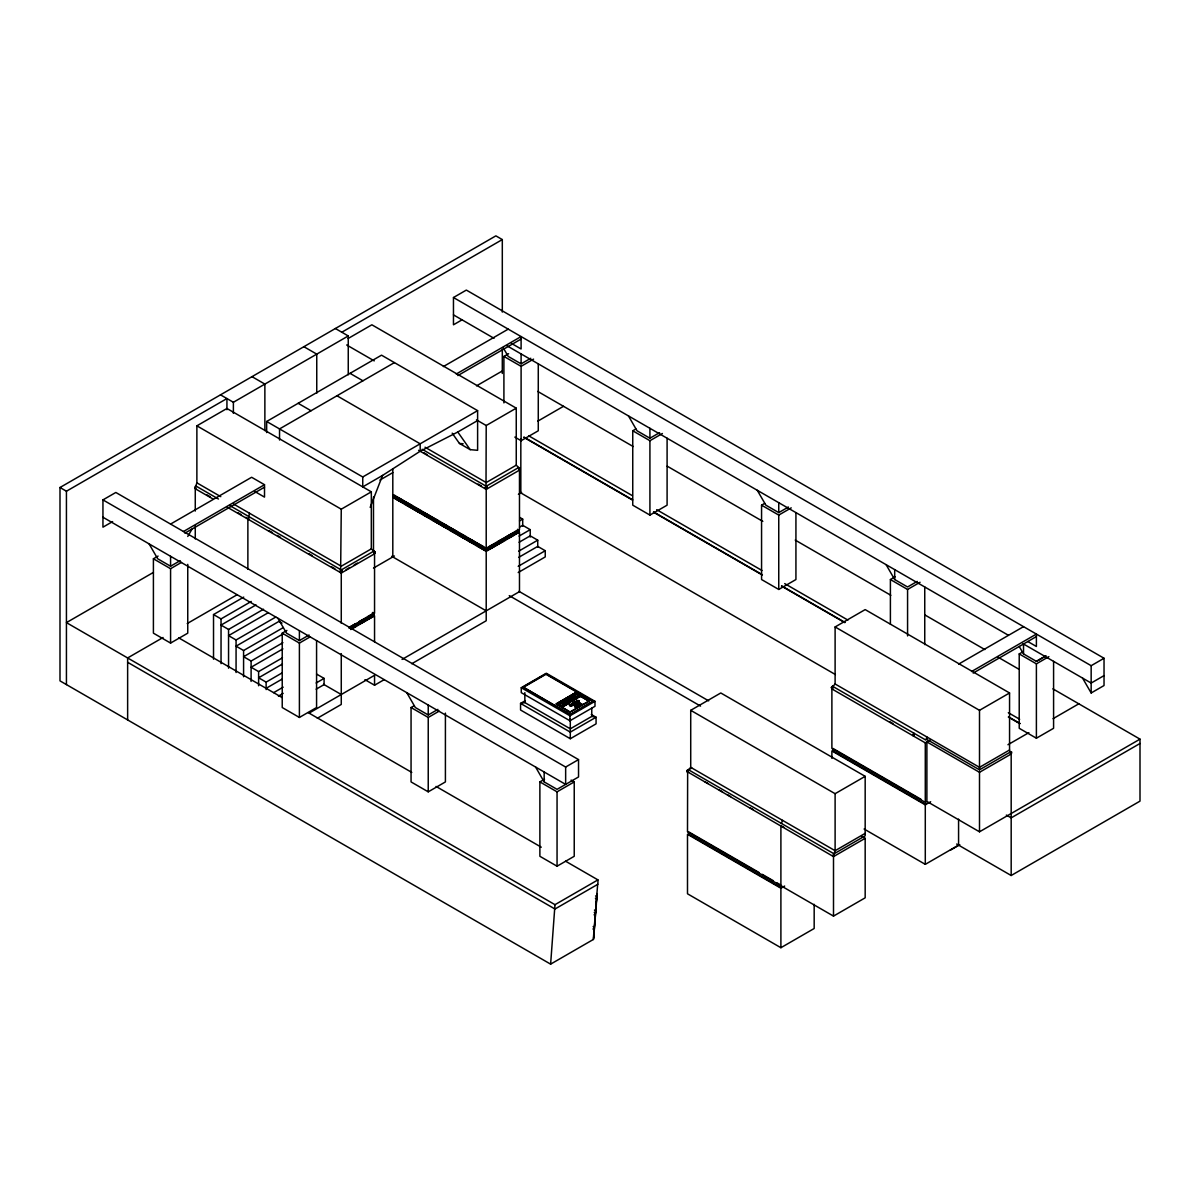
<?xml version="1.0" encoding="UTF-8"?>
<svg xmlns="http://www.w3.org/2000/svg" width="1200" height="1200" viewBox="0 0 1200 1200"><rect width="100%" height="100%" fill="white"/><g stroke="black" fill="none" stroke-linecap="round" stroke-linejoin="round"><path stroke-width="1.5" d="M577.05 700.815L576.48 701.07C574.89 703.395 579.915 702.285 576.225 702.285M564.39 705.69L563.565 705.495M574.17 698.265L575.805 697.995L574.38 698.07M579.03 703.83L580.56 703.8M502.305 312.09L502.305 239.58L495.87 235.86L60 487.5L60 680.88L550.62 964.14L554.985 904.68L66.435 622.62L153.405 572.415M593.295 939.51L597.66 884.385M374.235 551.265C373.365 555.75 376.185 552.48 373.485 551.34L341.265 569.94C337.905 572.88 344.205 573.585 341.265 569.94L229.755 505.545M373.755 553.62L374.52 551.655L371.325 548.865L371.325 491.835L226.935 408.48L196.875 425.835L196.875 482.85L195.81 485.955A1.515 0.87 -60 0 0 194.73 487.815A1.515 0.87 -60 0 0 195.81 488.43L195.81 485.955L218.43 499.02M422.16 449.28L486.21 486.255C489.165 489.855 482.775 489.105 486.21 486.255L518.415 467.67C520.17 469.065 519.33 471.915 519.165 467.595M518.745 470.22L519.48 468.285L518.685 467.55M687.525 772.11L687.645 770.505L690.72 767.34L690.72 710.325L720.78 692.97L865.17 776.34L865.17 835.83L834.03 853.815L688.575 769.83L687.255 770.625L688.575 772.305L687.525 772.11L688.29 770.025L691.785 767.97M831.825 688.695L832.965 686.46L831.645 687.075L832.62 689.01L832.2 687.27L835.11 683.985L835.11 626.955L865.17 609.6L1009.56 692.97L1009.56 749.985L1010.64 754.335A1.515 0.87 -60 0 0 1011.705 752.475A1.515 0.87 -60 0 0 1010.64 751.845L979.5 769.83L926.895 739.455L926.895 736.98L925.83 740.07L832.68 686.34L831.69 686.955L832.305 688.56M563.415 705.78L563.58 705.06L563.415 705.78C567.51 706.035 560.265 703.905 563.475 705.345M566.49 700.38L565.89 700.695A1.56 0.9 0 0 1 565.545 700.155L565.725 700.695M572.715 696.03A1.56 0.9 0 0 0 573.06 696.615L572.88 695.94M342.315 572.1C341.82 566.94 338.91 574.47 342.315 572.1C341.535 572.28 340.215 568.935 341.55 572.655M374.52 553.62C373.575 547.95 375.735 557.4 373.485 551.34L373.485 496.89M487.245 488.415C483.765 483.9 488.445 491.43 485.16 488.415M687.915 771.915C687.015 770.505 688.14 767.49 687.645 772.215L687.495 831.81L833.505 916.11L865.17 897.825L865.17 838.32L861.975 836.475M831.45 687.705C833.265 688.125 831.105 684.735 832.305 688.995M560.34 702.39L561.465 703.32M571.17 700.335L571.98 700.605L571.2 699.915M519.72 469.53L518.415 467.67L519.87 468.675L519.06 470.205L519.675 468.48L516.255 465.195L516.255 408.165L371.865 324.795L348.135 338.505M688.575 772.305L687.105 771.39L687.525 770.025M374.235 552.15C373.875 548.805 374.865 556.365 374.94 552.255M575.58 694.275L576.285 694.785M578.745 701.685L579.06 700.635L577.365 700.89L578.955 700.575M572.22 700.2L572.34 700.215A2.58 1.485 0 0 0 572.67 701.01L572.76 701.025M564.99 700.125L564.99 701.19M574.14 694.86L574.185 695.715M565.125 700.2L564.795 701.475C560.715 699.3 566.67 703.665 565.035 699.69L565.95 700.995M574.02 695.835L574.26 694.92L573.84 696.33A1.56 0.9 0 0 0 572.88 696.105L572.865 696.345M560.715 705.93L563.07 705.75M562.875 705.75L560.715 706.095L563.01 706.575M571.2 704.625L570.12 704.91L571.2 704.79M575.295 701.925L576.375 701.805M577.305 696.36L578.565 695.46L578.28 696.84M374.415 552.66L374.01 553.35M519.45 469.185L518.685 467.865M519.165 469.35L519.87 468.585M687.105 771.39L688.035 769.68M831.93 686.67L831.495 688.02L832.62 689.01M832.575 688.905L831.495 687.375M832.965 686.46L832.425 686.94M571.425 703.965L571.05 705.435L572.58 705.375M576.405 702.33L576.78 700.83L578.76 701.97M579.54 696.09L579.63 697.23L578.175 696.99L578.355 695.745M571.44 704.64L571.605 703.815M562.605 705.315C570.69 704.28 560.16 703.245 565.905 705.09M575.7 698.055L577.05 698.55L575.52 698.475M579.24 703.635L581.805 704.355L580.035 702.99M580.56 703.635L581.43 704.265M570.42 705.45L570.435 706.32L570.405 704.985M577.86 706.005L577.89 704.79L577.32 706.95A1.86 1.08 0 0 0 575.79 706.725L575.7 706.68A1.86 1.08 0 0 0 575.835 707.52L575.88 707.49M577.62 706.125L577.755 705.675M249.48 513.225L248.415 518.805M781.425 823.44L782.505 820.335M834.03 853.815L834.03 856.29A1.515 0.87 -60 0 1 832.965 855.675A1.515 0.87 -60 0 1 834.03 853.815L835.11 850.71L835.11 793.695L690.72 710.325M519.45 468.63L519.06 469.755M370.185 507.375L382.575 475.425L420.18 451.245L457.785 432.015L477.615 420.555M572.865 704.01L572.865 704.01A1.965 1.125 0 0 0 573.09 704.94L573.045 705.15M575.52 706.62L575.505 706.815A1.965 1.125 0 0 0 575.745 707.715A1.86 1.08 0 0 1 575.61 706.83L575.52 706.62A1.965 1.125 0 0 0 575.745 707.55M831.93 687.975L832.305 686.415M374.79 553.2L374.52 552.3M486.48 488.97C485.955 483.6 486.435 490.26 485.67 488.88M187.755 536.46L192.045 529.035M349.86 628.2L350.94 626.34L353.625 627.885L355.77 624.165M350.4 628.515L351.465 626.655M350.94 628.2L352.275 627.735M351.465 628.515L352.005 627.585M353.625 625.41L351.465 629.13L348.78 627.585M353.085 627.585L355.23 623.865L357.915 625.41L360.06 621.69M353.625 627.27L354.15 626.34M355.23 626.34L357.375 622.62L360.06 624.165L362.205 620.445M355.77 626.025L356.295 625.095M357.915 622.935L355.77 626.655L353.085 625.095L350.94 628.815L367.035 619.515M357.645 624.63L358.185 623.7M358.455 623.235L359.52 621.375L362.205 622.935L364.35 619.215M357.915 624.795L358.455 623.865M359.52 623.865L361.665 620.145L364.35 621.69L366.495 617.97M360.06 623.55L360.6 622.62M361.665 622.62L363.81 618.9L366.495 620.445L368.655 616.74M362.205 622.305L362.745 621.375M364.08 620.91L364.62 619.98M364.89 619.515L365.97 617.67L368.655 619.215L370.8 615.495M364.35 621.075L364.89 620.145M366.24 619.68L366.765 618.75M367.035 618.285L368.115 616.425L370.8 617.97L373.215 612.855M366.495 619.83L367.035 618.9M368.385 618.435L368.91 617.505M369.18 617.04L370.26 615.18L372.945 616.74L374.01 614.88L372.405 613.95L370.26 617.67L373.485 615.81L373.485 613.32L358.98 621.69M368.655 618.6L369.18 617.67M370.8 617.355L371.325 616.425M372.405 616.425L373.485 614.565L372.405 612.705M372.945 616.11L373.485 615.18M486.735 549.795L487.815 547.935M487.275 550.11L489.42 546.39L492.105 547.935L494.25 544.215M487.815 549.795L488.355 548.865M489.96 546.69L487.815 550.41L485.13 547.62L482.445 549.18L480.3 545.46M489.42 548.865L491.565 545.145L494.25 546.69L496.395 542.97M489.96 548.55L490.5 547.62M492.105 545.46L489.96 549.18L487.275 547.62L484.59 550.41L482.445 546.69M491.565 547.62L493.725 543.9L496.395 545.46L498.555 541.74M492.105 547.32L492.645 546.39M493.725 546.39L495.87 542.67L498.555 544.215L500.7 540.495M494.25 546.075L494.79 545.145M495.87 545.145L498.015 541.425L500.7 542.97L502.845 539.25M496.395 544.83L496.935 543.9M498.015 543.9L500.16 540.18L502.845 541.74L504.99 538.02M498.555 543.6L499.08 542.67M500.16 542.67L502.305 538.95L504.99 540.495L507.135 536.775M500.7 542.355L501.24 541.425M502.305 541.425L503.385 539.565M502.845 541.11L503.385 540.18M504.45 540.18L506.595 536.46L509.28 538.02L511.425 534.3M504.99 539.88L505.53 538.95M506.595 538.95L508.755 535.23L511.425 536.775L513.585 533.055M507.135 538.635L507.675 537.705M509.28 535.545L507.135 539.25L504.45 537.705M508.755 537.705L510.9 533.985L513.585 535.545L515.73 531.825L513.045 535.23M509.28 537.39L509.82 536.46M511.17 535.995L511.695 535.08M511.965 534.615L513.045 532.755L515.73 534.3L517.875 530.58M511.425 536.16L511.965 535.23M513.585 534.915L514.11 533.985M515.19 533.985L517.335 530.265L518.94 531.195L517.875 533.055L518.415 530.895M515.73 533.685L516.255 532.755M517.875 532.44L518.415 531.51M374.745 551.835L374.415 552.495M519.345 470.1L519.87 469.14M687.645 769.875L687.645 770.985M831.495 687.48L832.035 686.52M519.345 468.99L519.15 469.86M597.165 893.895L597.03 895.665M596.835 898.02L596.985 896.25M596.655 900.39L596.79 898.62M596.61 900.975L596.46 902.745M596.415 903.33L596.28 905.115M596.235 905.7L596.1 907.47M596.04 908.055L595.905 909.825M595.725 912.195L595.86 910.425M595.53 914.55L595.665 912.78M595.35 916.92L595.485 915.15M595.305 917.505L595.155 919.275M595.11 919.875L594.975 921.645M594.93 922.23L594.78 924M594.735 924.6L594.6 926.37M594.405 928.725L594.555 926.955M594.225 931.095L594.36 929.31M594.18 931.68L594.03 933.45M593.985 934.035L593.85 935.805M593.805 936.405L593.655 938.175M486 489L486.21 425.52L516.255 408.165M60 487.5L66.435 491.22L226.935 398.55L226.935 409.71M341.805 332.235L502.305 239.58M220.5 394.845L233.385 402.27L348.255 335.955L348.255 374.79M112.605 521.595L102.945 527.175L102.945 499.89L115.83 492.465L578.535 759.6L578.535 776.955L557.055 789.345L544.17 781.905L535.59 767.04M462.045 319.845L453.465 324.795L453.465 297.525L466.335 290.085L1104.03 658.26L1104.03 685.53L1091.16 692.97L1082.565 678.09M266.655 432.585L266.655 421.485L381.525 355.17L477.615 410.64L477.615 450.315L470.175 449.64L459.435 443.445L452.205 433.155M394.41 362.61L279.54 428.925L279.54 440.025M170.58 524.07L251.625 477.27L264.51 484.71L264.51 497.115L254.85 491.535M443.37 366.57L508.215 329.145M183.465 531.51L264.51 484.71M456.255 374.01L521.1 336.57L521.1 348.975L511.425 343.395M184.89 533.16L264.51 487.185M457.875 375.555L521.1 339.06M187.755 564.36L187.755 633.165L170.58 643.08L153.405 633.165L153.405 558.78L158.085 556.08M503.91 402.9L503.91 356.415L508.605 353.7M476.535 385.86L502.305 370.98M149.1 543.9L157.695 558.78L170.58 566.22L180.24 560.64M503.055 347.49L508.215 356.415L521.1 363.855L530.76 358.275M153.405 558.78L170.58 568.695L181.5 562.38M503.91 356.415L521.1 366.33L533.58 359.115M266.655 421.485L362.745 476.97L477.615 410.64M382.575 475.425L362.745 486.885L362.745 476.97M379.92 480.06L392.805 472.62M196.875 425.835L341.265 509.19L371.325 491.835M397.095 499.275L394.95 495.555L392.805 496.8L392.805 495.555L394.95 498.045M393.615 496.95L394.41 496.485L394.14 497.88M395.76 498.195L396.555 497.73L396.285 499.125M397.905 499.44L398.715 498.975L398.445 500.37M401.385 499.275L398.715 500.835L396.555 497.115M163.065 637.5L127.635 657.945L127.635 719.94M187.215 623.55L237.135 594.735M400.05 500.67L400.86 500.205L400.59 501.6M537.735 421.185L563.505 406.305M403.545 500.52L400.86 502.065L398.715 498.345M402.195 501.915L403.005 501.45L402.735 502.845M404.34 503.145L405.15 502.68L404.88 504.075M213.525 659.19L213.525 614.565L243.735 597.12M406.485 504.39L407.295 503.925L407.025 505.32M408.645 505.635L409.44 505.17L409.17 506.565M514.845 437.1L521.1 440.7L538.275 430.785L538.275 363.855M410.79 506.865L411.585 506.4L411.315 507.795M213.525 614.565L221.04 618.9L251.25 601.455M412.935 508.11L413.745 507.645L413.475 509.04M415.08 509.355L415.89 508.89L415.62 510.285M417.225 510.585L418.035 510.12L417.765 511.515M256.02 604.905L221.04 625.095L228.555 629.445L263.535 609.24M419.37 511.83L420.18 511.365L419.91 512.76M421.515 513.075L422.325 512.61L422.055 514.005M423.675 514.305L424.47 513.84L424.2 515.235M425.82 515.55L426.615 515.085L426.345 516.48M371.325 548.865L341.265 566.22L233.535 504.015M516.255 465.195L486.21 482.55L425.01 447.21M427.965 516.795L428.76 516.33L428.505 517.725M430.11 518.025L430.92 517.56L430.65 518.955M268.305 612.675L228.555 635.64L236.07 639.975L275.82 617.025M432.255 519.27L433.065 518.805L432.795 520.2M346.11 569.625L349.32 567.765M354.15 564.975L357.375 563.115M227.145 507.15L341.265 573.03L374.55 553.815L374.55 613.32L349.2 627.96M418.575 450.315L486.21 489.36L519.48 470.145L519.48 529.65L486.21 548.865L392.805 494.94L392.805 468.9M434.4 520.5L435.21 520.035L434.94 521.43M436.545 521.745L437.355 521.28L437.085 522.675M438.705 522.99L439.5 522.525L439.23 523.92M440.85 524.22L441.645 523.755L441.375 525.15M442.995 525.465L443.79 525L443.535 526.395M373.485 568.08L394.41 555.99M445.14 526.71L445.95 526.245L445.68 527.64M448.635 526.545L445.95 528.105L443.79 524.385M447.285 527.94L448.095 527.475L447.825 528.87M449.43 529.185L450.24 528.72L449.97 530.115M282.015 623.115L279 621.375L236.07 646.17L243.585 650.52L283.335 627.555M451.575 530.43L452.385 529.965L452.115 531.36M453.735 531.66L454.53 531.195L454.26 532.59M518.415 494.325L521.625 492.465M316.575 640.59L316.575 707.535L299.4 717.45L282.225 707.535L282.225 633.15L286.905 630.45M455.88 532.905L456.675 532.44L456.405 533.835M667.095 438.225L667.095 505.17L649.92 515.085L632.745 505.17L632.745 430.785L635.865 428.985M283.335 633.75L243.585 656.715L251.1 661.05L282.9 642.69M458.025 534.15L458.82 533.685L458.565 535.08M460.17 535.38L460.98 534.915L460.71 536.31M463.665 535.23L460.98 536.775L458.82 533.055M462.315 536.625L463.125 536.16L462.855 537.555M464.46 537.855L465.27 537.39L465 538.785M466.605 539.1L467.415 538.635L467.145 540.03M468.75 540.345L469.56 539.88L469.29 541.275M282.9 648.885L251.1 667.245L258.615 671.58L282.465 657.81M277.935 618.285L286.515 633.15L299.4 640.59L309.06 635.01M470.91 541.575L471.705 541.11L471.435 542.505M628.455 415.905L637.035 430.785L649.92 438.225L659.58 432.645M282.225 633.15L299.4 643.08L310.335 636.765M473.055 542.82L473.85 542.355L473.595 543.75M632.745 430.785L649.92 440.7L662.415 433.5M475.2 544.065L476.01 543.6L475.74 544.995M477.345 545.295L478.155 544.83L477.885 546.225M519.525 520.95L522.705 519.12L522.705 526.2M479.49 546.54L480.3 546.075L480.03 547.47M481.635 547.785L482.445 547.32L482.175 548.715M282.465 664.005L258.615 677.79L266.13 682.125L282.03 672.945M519.525 527.145L522.705 525.315L530.22 529.65L530.22 537.09M483.78 549.015L484.59 548.55L484.32 549.945M349.32 627.27L355.77 623.55M487.815 547.32L518.415 529.65L518.415 532.125L486.21 550.725L393.345 497.115L393.345 494.625L484.605 547.32M372.405 615.18L374.01 614.25L372.945 612.39M517.335 531.51L518.94 530.58M350.775 629.535L374.55 615.81L374.55 641.835M392.805 556.92L392.805 497.415L486.21 551.34L519.48 532.125L519.48 591.63L402.06 659.43M519.09 536.085L530.22 529.65M266.13 688.32L282.03 679.14M519.09 542.28L530.22 535.845L537.735 540.18L537.735 547.275M273.645 692.655L283.185 687.15M518.655 551.205L537.735 540.18M278.415 696.105L283.185 693.345M518.655 557.4L537.735 546.39L545.25 550.725L545.25 556.92L518.205 572.535M316.14 682.995L324.09 678.405L324.09 684.6L316.14 689.19M518.205 566.34L545.25 550.725M309.36 712.95L374.55 675.3L374.55 685.23L364.935 679.68M317.34 718.26L341.265 704.445L341.265 653.61M374.55 685.23L384.255 679.62M411.765 663.735L486.21 620.76L486.21 551.34M445.41 713.115L445.41 781.92L428.235 791.835L411.06 781.92L411.06 707.535L414.18 705.735M795.93 512.61L795.93 579.54L778.755 589.455L761.565 579.54L761.565 505.17L764.7 503.37M406.755 692.655L415.35 707.535L428.235 714.975L437.895 709.395M757.275 490.29L765.87 505.17L778.755 512.61L788.415 507.03M411.06 707.535L428.235 717.45L439.155 711.135M761.565 505.17L778.755 515.085L791.235 507.87M521.265 687.705L546.315 673.245L594.99 701.34L594.99 706.29L569.94 720.765L521.265 692.655L521.265 687.705L569.94 715.8L594.99 701.34M523.065 687.075L545.97 673.86L593.205 701.13L570.3 714.765L523.065 687.075L570.3 714.36L593.205 701.13M523.065 687.495L545.97 674.28L593.205 701.55M525.39 700.62L520.56 703.41L520.56 710.01L570.3 738.735L596.07 723.855L596.07 717.24L591.255 714.465M556.2 703.905L575.1 692.985L589.05 701.205L570.15 712.125L556.2 704.07L575.1 693.15L589.05 701.205M559.545 704.52L558.135 703.935M560.835 703.77L558.825 703.275L559.68 704.475M563.67 702.045L562.395 701.295C561.96 702.96 562.005 702.195 560.805 703.185M562.86 700.935L564.285 701.94L562.725 701.01M564.795 701.475L564.315 700.095L566.04 700.77M566.955 699.48L566.1 699.36M566.715 698.88L567.72 699.285L567.675 698.43M568.92 697.605C571.065 696.81 568.875 699.315 568.545 697.65M569.97 696.945L570.765 698.205L570.045 696.78L571.65 697.695L570.255 696.93M572.505 697.2L570.66 696.6L572.46 696.15L571.17 696.315L572.625 697.125L572.52 696.18M573.495 696.63L572.055 695.79L573.63 696.39M572.7 695.43L573.66 696.075M575.82 695.28L573.945 694.8M574.41 694.545L575.535 694.41M575.145 694.125L574.575 694.335M562.395 701.295L562.98 701.925M568.185 698.235L567.645 698.685M574.545 695.04L573.81 694.62M568.185 698.4L569.685 698.595M561.75 703.005L560.655 702.33M562.185 701.325L563.67 702.21L562.905 701.715M559.935 704.19L559.185 703.815L560.25 704.115M566.715 700.29L567.405 699.99L566.34 700.17M567.87 699.72L566.28 698.955L567.735 699.96M568.2 699.525L567.225 699.375L568.095 699.465M567.585 698.37L569.265 699.075L569.04 698.25M570.765 698.04L569.115 697.425L570.765 698.205M571.365 697.125L571.56 697.485M574.845 695.79L573.3 694.905L574.89 695.655M559.875 702.765L560.655 703.86C556.455 701.745 562.89 705.66 559.98 702.705M568.2 699.69L567.105 699.3L567.285 700.095M571.365 697.29L571.905 697.455M561.9 705.075L562.2 705.165M565.035 703.275L567.06 704.49L565.275 703.14M568.95 701.76C564.24 701.4 572.31 703.68 567.645 703.065L566.55 702.39L569.355 703.005M568.455 701.295L570.39 702.405M569.115 701.085L569.265 701.925L569.115 700.92M570.54 701.22L572.265 701.49L569.445 700.89M573.315 700.605L571.47 699.555L574.275 700.185C570.09 697.755 575.745 700.635 573.45 700.23M574.815 697.62L577.05 698.715M563.415 704.37L565.08 704.25L565.395 705.285M566.31 702.69L567.915 703.86L567.105 703.905M572.97 698.85L575.775 699.45L574.08 699.405M573.75 698.475L575.775 699.45M575.985 697.11L578.07 697.965M565.05 703.995C566.82 702.48 563.28 706.14 566.115 704.97M573.39 699.69L572.505 699.69L573.495 699.57M563.655 705.12L562.605 705.15L564.84 705.6M579.42 696.03L578.415 696.435L579.39 696.345M565.95 704.415L566.88 704.295L565.95 704.58M567.915 703.695L567.06 704.325M571.815 701.415L570.165 700.305L572.265 701.49M568.035 703.92L566.385 702.615M572.205 703.365L574.02 704.64M574.965 702.795L573.045 703.05L574.545 704.115M574.2 702.39L576 703.44M575.115 702.54L573.495 702.795L575.43 701.85M571.365 704.76L572.475 704.565L571.365 704.595M576.54 701.61L577.65 701.58M570.33 705.825L570.645 705.03L570.495 705.81M576.6 701.49L577.59 702.24M571.365 706.155L569.295 705.045L571.44 706.2M574.545 704.28L575.595 703.635L574.65 704.04A1.965 1.125 0 0 0 573.105 703.905L573.045 703.905M578.76 701.805L576.78 700.995M576.855 703.08L575.475 702.915L576.705 702.825M574.59 706.125L576.45 707.19M575.97 705.33L577.905 706.44L577.32 706.95A1.965 1.125 0 0 0 575.76 706.665L575.7 706.515M577.77 704.46C584.88 706.875 574.5 701.535 580.575 705.06M578.865 705.885L576.72 704.895M570.15 711.96L589.05 701.04M591.765 716.415L570.3 728.82L524.85 702.585L520.56 703.41L570.3 732.12L596.07 717.24L591.765 716.415L591.765 708.15M571.11 780.105L574.23 781.905L574.23 856.29L557.055 866.205L539.88 856.29L539.88 781.905L544.56 779.205M102.945 499.89L565.65 767.04L578.535 759.6M890.4 624.165L890.4 579.54L895.08 576.84M917.235 581.4L907.575 586.98L894.69 579.54L886.11 564.675M539.88 781.905L557.055 791.835L574.23 781.905M890.4 579.54L907.575 589.455L920.07 582.255M958.68 664.08L1023.525 626.655M554.985 904.68L597.93 879.885L597.93 884.235L554.985 909.015L127.635 662.295M971.565 671.52L1036.395 634.08L1036.395 646.485L1027.815 641.52M973.185 673.065L1036.395 636.57M596.94 893.55L593.565 939.345L550.62 964.14M1053.585 661.365L1053.585 728.295L1036.395 738.21L1019.22 728.295L1019.22 653.925L1022.355 652.125M1019.22 646.485L1023.525 653.925L1036.395 661.365L1046.07 655.785M1036.395 661.365L1044.99 656.4M1019.22 653.925L1036.395 663.84L1048.89 656.625M835.11 793.695L865.17 776.34M835.11 626.955L979.5 710.325L1009.56 692.97M925.29 742.86L925.29 802.365L831.885 748.44L831.885 688.935L925.29 742.86L930.06 740.1M453.465 297.525L1091.16 665.7L1104.03 658.26M1104.03 675.615L1091.16 683.055L1023 643.71M1007.955 744.72L1028.88 732.645M1053.045 718.695L1078.8 703.815M865.17 833.355L835.11 850.71L690.72 767.34M1009.56 749.985L979.5 767.34L835.11 683.985M687.15 771.6L833.505 856.605L865.17 838.32M1011.18 875.505L1140 801.135L1140 739.14L979.5 831.81L926.895 801.435L926.895 741.93L979.5 772.305L1011.18 754.02L1011.18 875.505L956.655 844.035M814.17 904.32L814.17 928.5L780.9 947.715L687.495 893.79L687.495 834.285L780.9 888.21L784.65 886.035M831.885 758.355L831.885 750.93L925.29 804.84L930.66 801.75M864.09 829.02L925.29 864.345L958.575 845.13L958.575 819.105M950.25 850.245L959.82 844.725M1140 743.49L1011.18 817.86L1006.335 815.07M486.735 486.735L485.67 486.735M486.96 487.065L485.445 487.065M487.14 487.425L485.28 487.425M487.245 487.785L485.16 487.785M487.275 488.115L485.13 488.115M341.805 570.405L340.74 570.405M342.03 570.735L340.515 570.735M342.195 571.095L340.35 571.095M342.315 571.455L340.23 571.455M342.345 571.8L340.2 571.8M341.805 572.565L340.74 572.565M342 572.235L340.23 572.1M573.045 704.07L573.105 704.07A1.965 1.125 0 0 1 574.65 704.205A1.86 1.08 0 0 0 573.135 704.13M577.83 704.49L578.805 705.06M577.215 696.405L578.34 696.345L577.305 696.525M575.34 701.73L576.45 701.505M519.06 468.045L518.415 467.67L519.87 468.675M573.855 694.635L573.93 696.375L572.835 696.105M559.68 704.61L558.045 703.77L559.545 704.685M564.255 704.58L563.295 704.55L564.195 703.905M567.045 703.35L566.115 703.53L567.135 703.245M574.14 696.135L572.7 695.265M571.125 696.42L572.325 696.255M565.65 699.45L566.925 700.425L565.545 699.615M564.225 700.215L564.975 701.55M563.415 705.615L564.72 705.675M578.28 696.855L579.63 697.23M571.125 705.48L572.58 705.54L572.475 704.4M563.175 706.56L561.795 705.975M573.885 702.57L574.965 702.63M577.095 702.93L574.86 702M574.815 697.785L576.645 698.475M579.675 703.2L581.91 704.13M576.795 697.41C572.97 698.385 578.07 696.06 576.96 697.32M567.645 701.76L569.115 701.67M580.44 704.085L581.805 704.355M459.435 443.445L463.155 443.775M559.65 703.695L558.825 703.38M568.665 699.255L567.66 699.09L568.545 699.3M559.935 704.025L560.16 704.16M340.62 572.46L341.265 509.19M574.59 706.29L576.495 707.175M562.785 702.81L560.985 702.195L562.665 702.705L561.915 701.475M453.465 314.88L494.025 338.31M507 345.795L1008.405 635.28M537.735 391.425L633.18 446.535M667.215 466.185L762.81 521.385M795.225 540.09L890.835 595.29M924.87 614.94L984.825 649.56M997.785 657.045L1018.845 669.195M1052.88 688.845L1140 739.14M528.66 435.78L632.37 495.66M656.67 509.685L762 570.495M784.695 583.59L847.89 620.085M1008.315 712.71L1019.655 719.25M524.07 437.16L632.7 499.875M653.775 512.04L762.405 574.755M781.86 585.99L845.085 622.5M1008.84 717.03L1020.195 723.585M335.37 328.515L348.255 335.955M523.8 437.31L632.37 499.995M653.43 512.16L762 574.83M781.455 586.065L844.65 622.545M1008.315 717.045L1019.655 723.585M346.68 344.97L374.25 360.885M476.475 419.895L486.21 425.52M303.87 346.695L316.755 354.135L316.755 393.18M350.04 373.35L362.925 380.79M835.365 674.52L520.83 492.93L520.83 439.005M336.975 395.775L420.18 443.805L420.18 451.245M423.765 452.685L426.96 454.545M478.095 484.065L481.395 485.97M889.695 721.695L892.935 723.57M519.705 517.38L522.705 519.12M251.985 376.65L264.87 384.09L264.87 430.575M298.155 403.305L311.04 410.745M518.685 531.66L517.875 531.195L518.145 532.59M515.19 531.51L517.875 533.055M516.525 532.905L515.73 532.44L516 533.835M514.38 534.15L513.585 533.685L513.84 535.08M512.235 535.38L511.425 534.915L511.695 536.31M510.09 536.625L509.28 536.16L509.55 537.555M507.945 537.855L507.135 537.39L507.405 538.785M505.8 539.1L504.99 538.635L505.26 540.03M503.655 540.345L502.845 539.88L503.115 541.275M501.495 541.575L500.7 541.11L500.97 542.505M499.35 542.82L498.555 542.355L498.81 543.75M497.205 544.065L496.395 543.6L496.665 544.995M495.06 545.295L494.25 544.83L494.52 546.225M492.915 546.54L492.105 546.075L492.375 547.47M490.77 547.785L489.96 547.32L490.23 548.715M488.625 549.015L487.815 548.55L488.085 549.945M921.015 799.29L832.965 748.44L832.965 750.93L925.83 804.54L925.83 802.05M518.985 591.345L708.675 700.86M509.25 595.635L700.56 706.095M391.695 556.29L486.21 610.845M572.205 697.365L570.66 696.6M570.93 697.155L571.245 697.92M572.73 698.955L574.44 699.93M196.875 482.85L220.785 496.65M569.805 698.595L568.395 697.905M567.795 698.085L569.265 698.91M574.2 702.225L576.33 703.38M566.715 698.715L567.285 699.93M575.355 703.95L575.175 702.75L575.595 703.8M572.295 703.47L574.125 704.655M575.76 705.45L577.905 706.605M565.095 699.75L566.88 700.155M568.29 701.385L570.39 702.57M563.97 700.575L565.755 701.1L565.635 700.275A1.56 0.9 0 0 1 566.715 700.44M567.255 701.985L569.355 703.17M564.87 700.95L563.28 700.695M704.73 781.635L707.97 783.51M719.28 790.035L722.505 791.895M727.365 794.7L730.59 796.575M749.985 807.765L753.225 809.625M780.705 825.495L783.93 827.355M206.97 494.88L210.15 496.71M237.825 512.7L241.065 514.56M245.91 517.365L249.15 519.225M269.22 530.82L272.43 532.665M277.23 535.44L280.425 537.285M308.94 553.755L312.18 555.615M331.575 566.82L334.875 568.725M212.805 498.87L195.27 488.745L195.27 511.05M373.755 615.345L372.945 614.88L373.215 616.275M371.595 616.575L370.8 616.11L371.07 617.505M369.45 617.82L368.655 617.355L368.91 618.75M367.305 619.05L366.495 618.6L366.765 619.98M365.16 620.295L364.35 619.83L364.62 621.225M363.015 621.54L362.205 621.075L362.475 622.47M360.87 622.77L360.06 622.305L360.33 623.7M358.725 624.015L357.915 623.55L358.185 624.945M356.565 625.26L355.77 624.795L356.04 626.19M354.42 626.49L353.625 626.025L353.88 627.42M759.015 872.475L688.575 831.81L688.575 834.285L781.425 887.895L781.425 885.42M762.225 874.335L773.43 880.8M776.625 882.645L779.835 884.505M102.945 517.245L565.65 784.395L565.65 767.04M316.575 674.07L324.09 678.405M323.565 684.3L341.265 694.515M178.665 637.83L282.27 697.65M308.175 712.605L411.78 772.41M436.05 786.435L541.275 847.185M565.56 861.195L597.93 879.885M595.575 895.89L596.64 896.625M595.395 898.26L596.46 898.98M594.45 910.065L595.515 910.785M594.27 912.42L595.335 913.155M594.075 914.79L595.155 915.51M593.145 926.595L594.21 927.33M592.95 928.965L594.03 929.685M572.925 696.435L573.045 696.72A1.56 0.9 0 0 1 572.715 696.195M570.645 698.1L569.835 697.185M564.015 700.38L564.795 701.31M374.415 551.4L374.94 552.36M457.785 432.015L470.175 449.64M563.85 701.265L564.195 702M517.875 529.335L518.415 530.265M517.605 529.5L518.145 530.43M484.59 547.935L485.67 549.795M485.13 550.11L482.985 546.39L480.3 547.935L478.155 544.215M484.05 548.865L484.59 549.795M482.985 548.865L480.84 545.145L478.155 546.69L476.01 542.97M481.905 547.62L482.445 548.55M480.84 547.62L478.695 543.9L476.01 545.46L473.85 541.74M479.76 546.39L480.3 547.32M478.695 546.39L476.535 542.67L473.85 544.215L471.705 540.495M477.615 545.145L478.155 546.075M476.535 545.145L474.39 541.425L471.705 542.97L469.56 539.25M475.47 543.9L476.01 544.83M474.39 543.9L472.245 540.18L469.56 541.74L467.415 538.02M473.325 542.67L473.85 543.6M472.245 542.67L470.1 538.95L467.415 540.495L465.27 536.775M471.18 541.425L471.705 542.355M470.1 541.425L467.955 537.705L465.27 539.25L463.125 535.545M469.02 540.18L469.56 541.11M467.955 540.18L465.81 536.46L463.125 538.02L460.98 534.3M466.875 538.95L467.415 539.88M464.73 537.09L465.81 538.95M464.73 537.705L465.27 538.635M463.665 537.705L461.505 533.985L458.82 535.545L456.675 531.825M462.585 536.46L463.125 537.39M461.505 536.46L459.36 532.755L456.675 534.3L454.53 530.58M460.44 535.23L460.98 536.16M459.36 535.23L457.215 531.51L454.53 533.055L452.385 529.335M458.295 533.985L458.82 534.915M457.215 533.985L455.07 530.265L452.385 531.825L450.24 528.105M456.15 532.755L456.675 533.685M453.99 530.895L452.925 529.035L450.24 530.58L448.095 526.86M454.26 531.36L454.8 532.29M453.99 531.51L454.53 532.44M452.925 531.51L450.78 527.79L448.095 529.335L445.95 525.615M451.845 530.265L452.385 531.195M449.7 528.405L450.78 530.265M449.7 529.035L450.24 529.965M447.555 527.175L446.475 525.315L443.79 526.86L441.645 523.14M447.825 527.64L448.365 528.57M447.555 527.79L448.095 528.72M445.41 525.93L444.33 524.07L441.645 525.615L439.5 521.895M445.68 526.395L446.22 527.325M445.41 526.545L445.95 527.475M444.33 526.545L442.185 522.825L439.5 524.385L437.355 520.665M443.265 525.315L443.79 526.245M442.185 525.315L440.04 521.595L437.355 523.14L435.21 519.42M441.12 524.07L441.645 525M440.04 524.07L437.895 520.35L435.21 521.895L433.065 518.19M438.96 522.825L439.5 523.755M437.895 522.825L435.75 519.105L433.065 520.665L430.92 516.945M436.815 521.595L437.355 522.525M435.75 521.595L433.605 517.875L430.92 519.42L428.76 515.7M434.67 520.35L435.21 521.28M432.525 518.49L431.445 516.63L428.76 518.19L426.615 514.47M432.795 518.955L433.335 519.885M432.525 519.12L433.065 520.035M431.445 519.12L429.3 515.4L426.615 516.945L424.47 513.225M430.38 517.875L430.92 518.805M429.3 517.875L427.155 514.155L424.47 515.7L422.325 511.98M428.235 516.63L428.76 517.56M427.155 516.63L425.01 512.91L422.325 514.47L420.18 510.75M426.09 515.4L426.615 516.33M423.93 513.54L422.865 511.68L420.18 513.225L418.035 509.505M424.2 514.005L424.74 514.935M423.93 514.155L424.47 515.085M422.865 514.155L420.72 510.435L418.035 511.98L415.89 508.26M421.785 512.91L422.325 513.84M420.72 512.91L418.575 509.19L415.89 510.75L413.745 507.03M419.64 511.68L420.18 512.61M418.575 511.68L416.415 507.96L413.745 509.505L411.585 505.785M417.495 510.435L418.035 511.365M416.415 510.435L414.27 506.715L411.585 508.26L409.44 504.54M415.35 509.19L415.89 510.12M414.27 509.19L412.125 505.47L409.44 507.03L407.295 503.31M413.205 507.96L413.745 508.89M412.125 507.96L409.98 504.24L407.295 505.785L405.15 502.065M411.06 506.715L411.585 507.645M409.98 506.715L407.835 502.995L405.15 504.54L403.005 500.835M408.9 505.47L409.44 506.4M407.835 505.47L405.69 501.765L403.005 503.31L400.86 499.59M406.755 504.24L407.295 505.17M404.61 502.38L405.69 504.24M404.61 502.995L405.15 503.925M402.465 501.135L403.545 502.995M402.465 501.765L403.005 502.68M401.385 501.765L399.24 498.045L396.555 499.59L394.41 495.87M400.32 500.52L400.86 501.45M399.24 500.52L397.095 496.8L394.41 498.345L392.805 495.555M398.175 499.275L398.715 500.205M396.03 498.045L396.555 498.975M393.87 496.8L394.41 497.73M372.945 613.02L373.485 613.95M568.665 699.42L568.425 698.775M687.045 771.06L687.3 771.885M519.675 468.09L519.87 469.23M577.65 701.415L577.755 702.555M572.415 705.39L572.37 704.34M563.07 705.585L563.175 706.725M1091.16 665.7L1091.16 692.97M1036.395 663.84L1036.395 738.21M1023.525 644.01L1023.525 653.925M979.5 710.325L979.5 769.83M979.5 772.305L979.5 831.81M925.29 804.84L925.29 864.345M924.75 586.98L924.75 644.625M907.575 589.455L907.575 635.94M894.69 569.625L894.69 579.54M833.505 856.605L833.505 916.11M780.9 826.23L780.9 885.735M780.9 888.21L780.9 947.715M778.755 502.68L778.755 512.61M778.755 515.085L778.755 589.455M649.92 428.31L649.92 438.225M649.92 440.7L649.92 515.085M575.355 703.785L573.255 702.765M575.1 692.985L556.485 703.905L570.15 712.125M570.3 718.905L570.3 738.735M569.94 715.8L569.94 720.765M565.95 704.28L565.965 705.12M561.66 702.57L561.705 703.44M557.055 791.835L557.055 866.205M544.17 771.99L544.17 781.905M524.85 692.655L524.85 702.585M521.1 353.925L521.1 363.855M521.1 366.33L521.1 440.7M502.305 349.29L502.305 373.455M486.21 489.36L486.21 550.725M428.235 705.06L428.235 714.975M428.235 717.45L428.235 791.835M341.265 573.03L341.265 623.235M299.4 630.675L299.4 640.59M299.4 643.08L299.4 717.45M266.13 682.125L266.13 689.565M258.615 671.58L258.615 685.755M251.1 661.05L251.1 681.42M247.875 519.105L247.875 569.31M243.585 650.52L243.585 676.77M236.07 639.975L236.07 672.51M233.385 402.27L233.385 413.37M228.555 629.445L228.555 668.175M221.04 618.9L221.04 663.66M195.27 525.93L195.27 538.95M170.58 556.305L170.58 566.22M170.58 568.695L170.58 643.08M66.435 491.22L66.435 684.6M573.18 705.075A1.86 1.08 0 0 1 572.955 704.22L573.105 703.905A1.86 1.08 0 0 1 574.605 704.085M572.67 701.175A2.58 1.485 0 0 1 572.34 700.215M914.01 735.735L914.01 733.26A1.515 0.87 -60 0 0 912.945 735.12A1.515 0.87 -60 0 0 914.01 735.735"/></g></svg>
